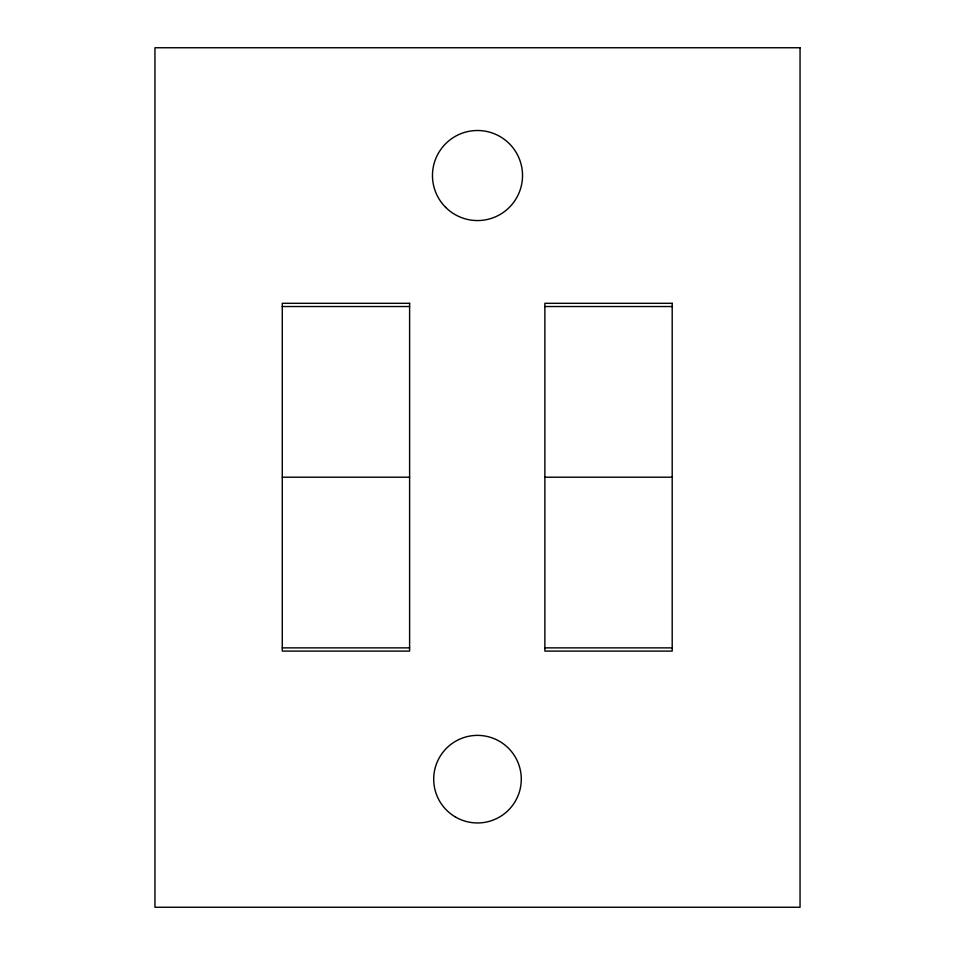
<?xml version="1.0" encoding="UTF-8"?>
<svg xmlns="http://www.w3.org/2000/svg" width="955" height="955" viewBox="0 0 955 955"><rect width="100%" height="100%" fill="white"/><g stroke="black" fill="none" stroke-linecap="round" stroke-linejoin="round"><path stroke-width="1.43" d="M282.274 306.531L409.611 306.531M544.875 306.531L672.201 306.531M282.274 477.202L409.611 477.202M544.875 477.202L672.201 477.202M282.274 647.872L409.611 647.872M544.875 647.872L672.201 647.872M800.051 47.75L154.949 47.75L154.949 907.25L800.051 907.25L800.051 47.75M409.611 303.308L282.274 303.308L282.274 651.095L409.611 651.095L409.611 303.308M672.201 303.308L544.875 303.308L544.875 651.095L672.201 651.095L672.201 303.308M445.663 207.366A45.016 45.016 0 0 0 520.988 187.18A45.016 45.016 0 0 0 465.849 132.041A45.016 45.016 0 0 0 445.663 207.366M455.607 817.098A43.787 43.787 0 0 0 521.287 779.173A43.787 43.787 0 0 0 455.607 741.247A43.787 43.787 0 0 0 455.607 817.098"/></g></svg>
